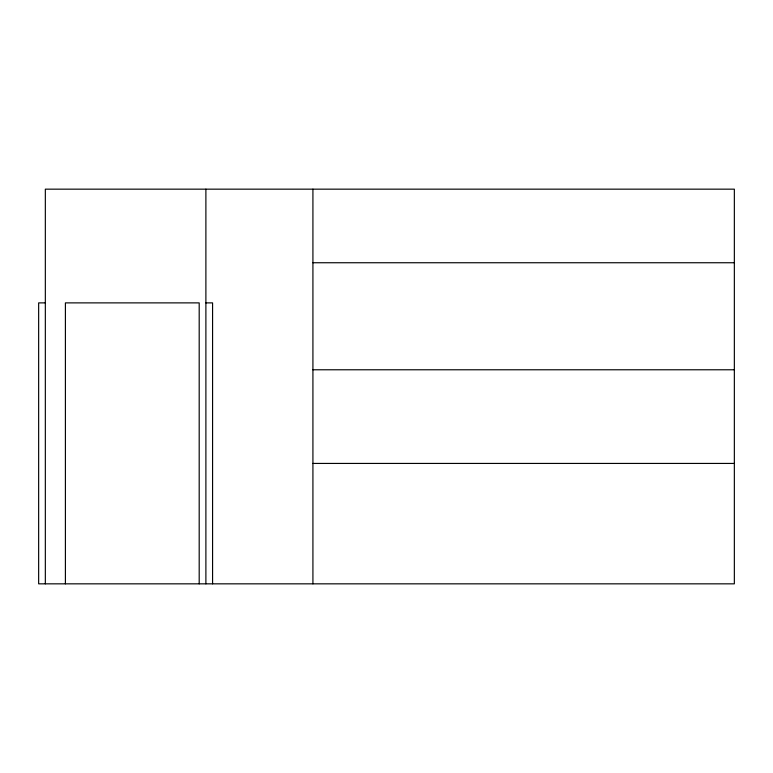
<?xml version="1.0" encoding="UTF-8"?>
<svg xmlns="http://www.w3.org/2000/svg" width="773" height="773" viewBox="0 0 773 773"><rect width="100%" height="100%" fill="white"/><g stroke="black" fill="none" stroke-linecap="round" stroke-linejoin="round"><path stroke-width="1.16" d="M312.92 262.743L734.35 262.743M45.336 302.881L38.65 302.881L38.65 583.837L734.35 583.837L734.35 189.163L45.336 189.163L45.336 583.837M205.889 302.881L212.575 302.881L212.575 583.837M312.92 369.774L734.35 369.774M312.92 463.433L734.35 463.433M312.92 189.163L312.92 583.837M205.889 189.163L205.889 583.837M199.192 583.837L199.192 302.881L65.405 302.881L65.405 583.837"/></g></svg>
